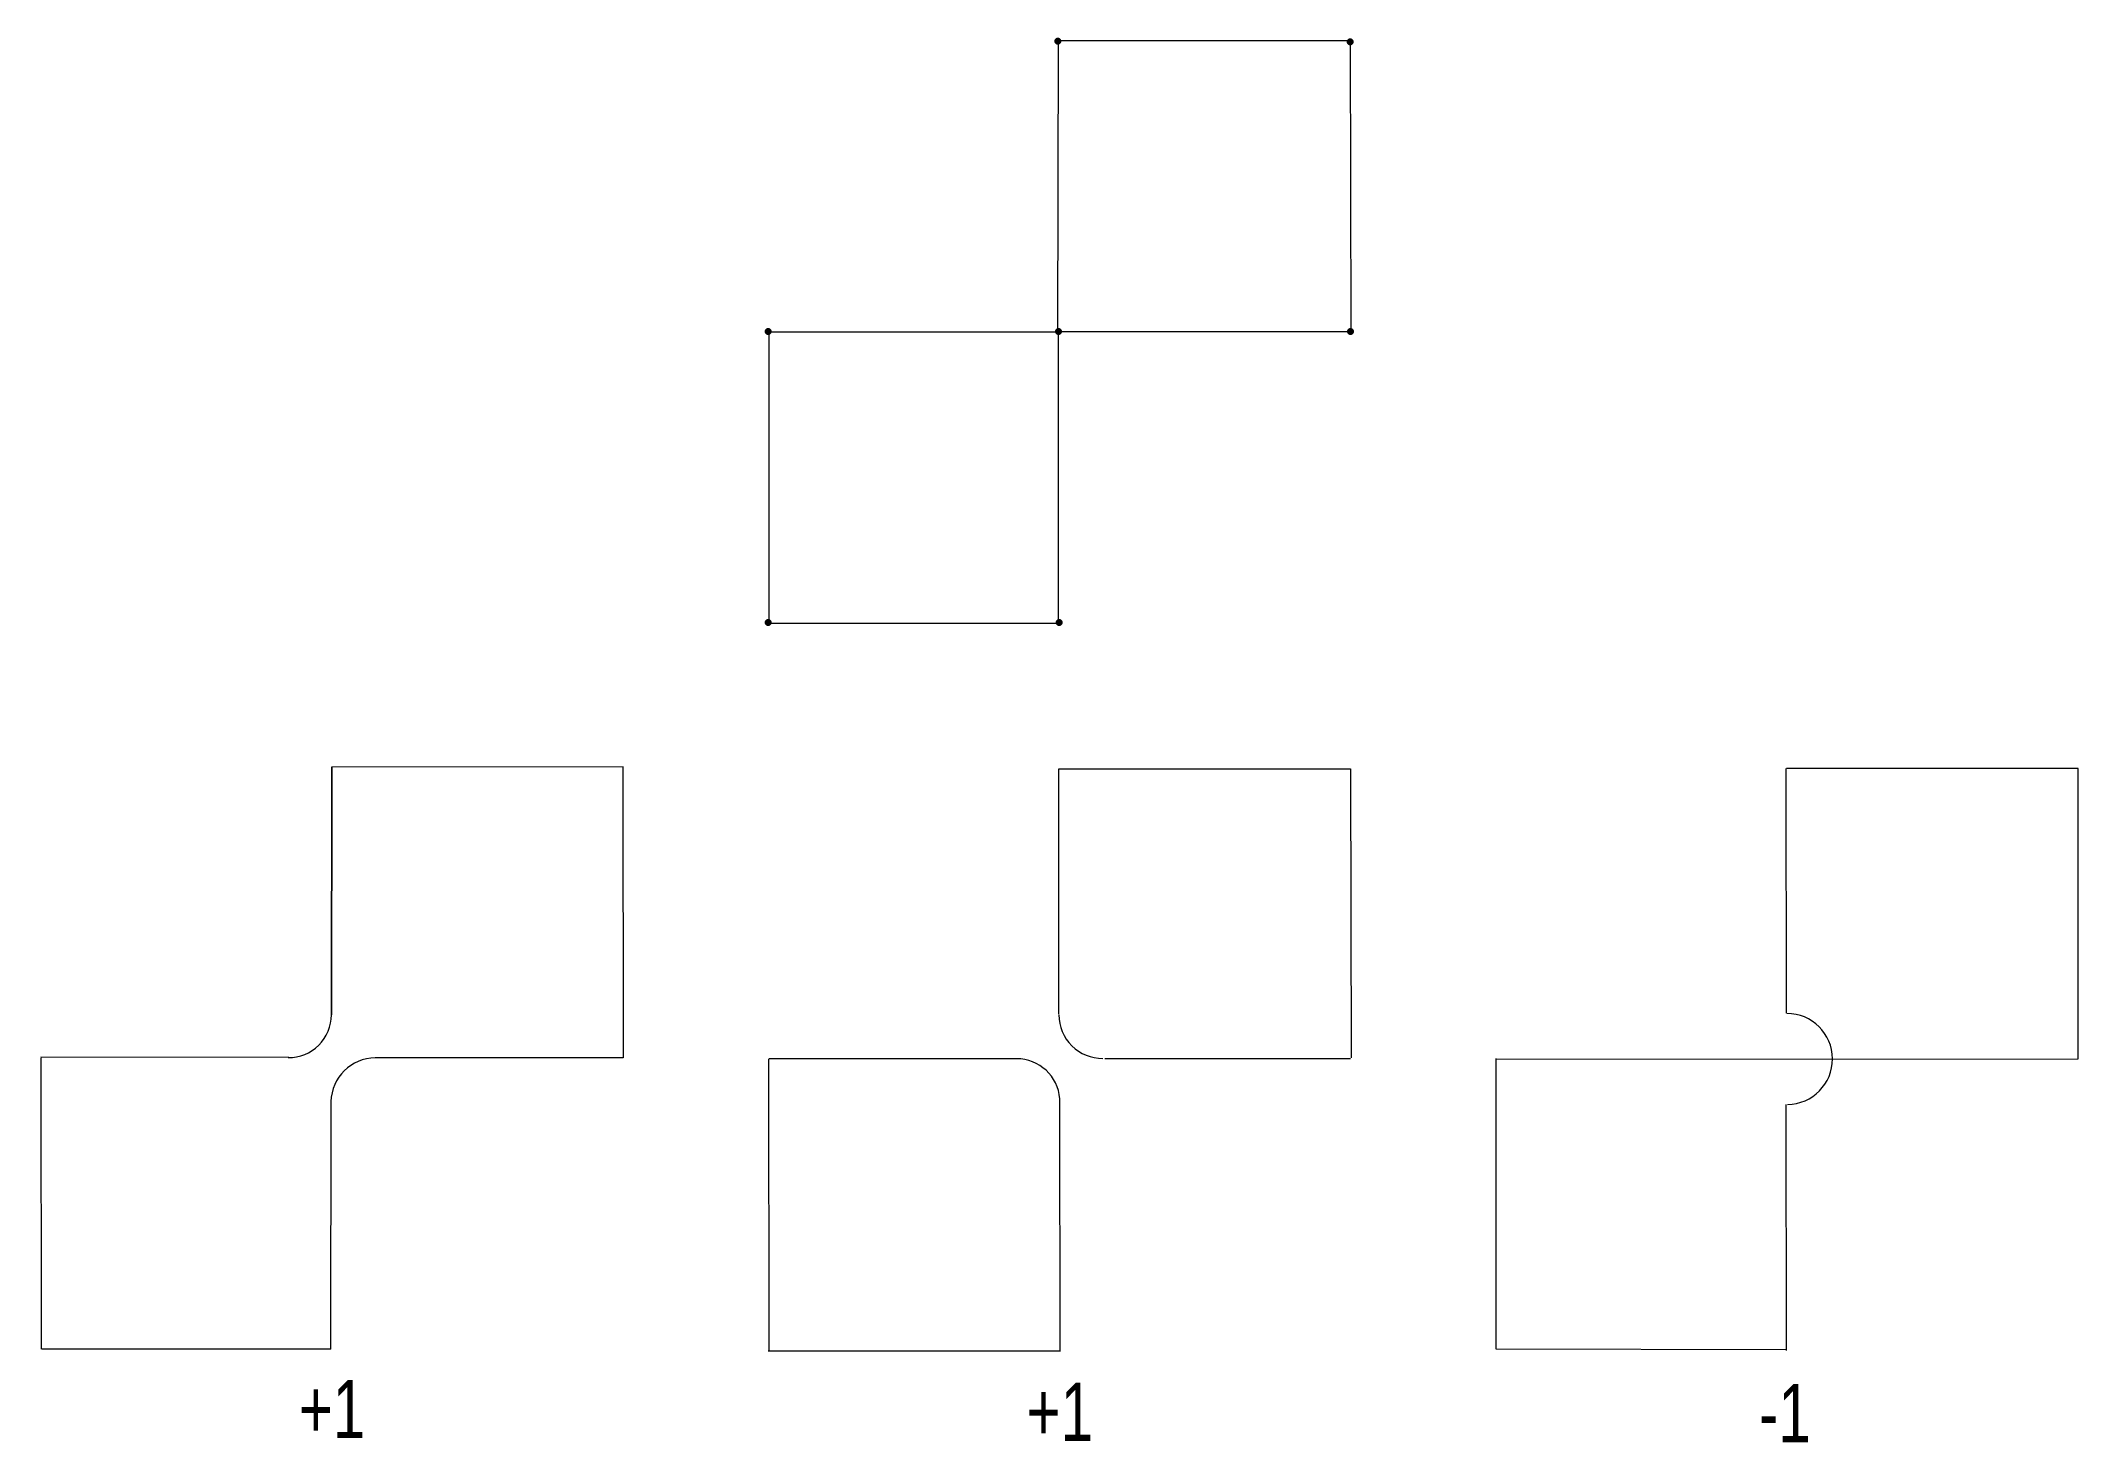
# Model space of a CAD drawing. Extents: x -50 to 90, y -56 to 40.
import ezdxf

# ---------------------------------------------------------------- set-up
doc = ezdxf.new("R2010")
doc.units = 0
doc.layers.get('0').update_dxf_attribs({"linetype": 'CONTINUOUS', "lineweight": 0})
doc.styles.get("Standard").update_dxf_attribs({"font": 'txt', "width": 0.75})

msp = doc.modelspace()

# ---------------------------------------------------------------- linework, layer by layer
at = {"lineweight": 18}
for p, q in [((19.93, 40), (19.9, 19.85)), ((40.04, 40.01), (19.93, 40)), ((40.08, 20.02), (40.04, 40.01)), ((0, 20), (20.14, 20)), ((0.04, 19.93), (0.04, -0.16)), ((20.14, 20), (19.93, 20)), ((19.93, 20), (19.93, 0.27)), ((19.99, 20.02), (40.08, 20.02)), ((19.93, 0.27), (19.93, -0.07)), ((19.93, -0.07), (0.07, -0.07)), ((19.99, -26.94), (19.99, -10.06)), ((19.99, -10.06), (40.04, -10.06)), ((40.04, -10.06), (40.07, -29.95)), ((0.06, -50.05), (0.04, -30)), ((17.14, -30.01), (0.07, -30)), ((40.03, -30.01), (23.14, -30.01))]:
    msp.add_line(p, q, dxfattribs=at)
at = {"color": 7, "lineweight": 18}
for p, q in [((-30.01, -26.99), (-30, -9.94)), ((-30, -9.95), (-30.01, -26.99)), ((-9.97, -9.94), (-29.98, -9.95)), ((-9.94, -29.95), (-9.97, -9.94)), ((69.99, -26.88), (69.98, -10.05)), ((90.06, -10.05), (70.01, -10.05)), ((90.04, -30), (90.06, -10.05)), ((-32.95, -29.92), (-50, -29.9)), ((-50, -29.95), (-49.97, -49.97)), ((-26.98, -29.93), (-9.96, -29.93)), ((50.01, -29.99), (50.03, -49.96)), ((50.01, -30.03), (90.04, -30)), ((-30.05, -32.95), (-30.08, -49.98)), ((20.03, -32.76), (20.04, -50.14)), ((69.96, -33.15), (69.98, -50.06)), ((-30.07, -49.98), (-49.93, -49.97)), ((20.06, -50.11), (0, -50.11)), ((50.03, -49.96), (69.98, -50.01))]:
    msp.add_line(p, q, dxfattribs=at)
for centre, radius, start, end in [((-32.97, -26.98), 2.95, 269.5724, 0), ((70.03, -30.02), 3.13, 270.6511, 90), ((-26.98, -33.02), 3.07, 90.4244, 178.7363)]:
    msp.add_arc(centre, radius, start, end, dxfattribs=at)
at = {"lineweight": 18}
for centre, radius, start, end in [((22.97, -27), 2.98, 179.5659, 270.8551), ((17.07, -32.99), 2.99, 4.3987, 90)]:
    msp.add_arc(centre, radius, start, end, dxfattribs=at)
at = {"lineweight": 200}
for p in [(19.92, 39.97), (40.01, 39.94), (0, 20.01), (19.96, 20.01), (40.03, 20.01), (0, 0), (20.01, 0)]:
    msp.add_point(p, dxfattribs=at)

# ---------------------------------------------------------------- texts
at = {"color": 7, "lineweight": 18, "char_height": 4, "width": 100, "attachment_point": 5}
for s, insert in [('+1', (-29.98, -54.1)), ('+1', (20.05, -54.29)), ('-1', (69.89, -54.38))]:
    msp.add_mtext(s, dxfattribs=dict(at, insert=insert))

doc.saveas('drawing.dxf')
